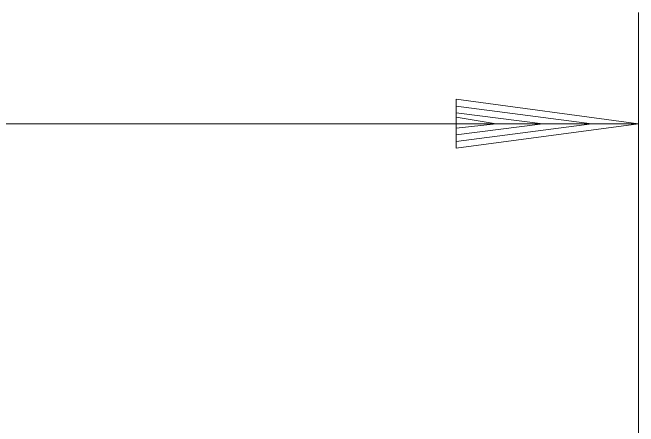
# Model space of a CAD drawing. Header units: metres. Extents: x 1223 to 5739, y -151236 to 19014.
# Drawn here: x 5383.26 to 5388.98, y -151042.2 to -151038.42 of the extents above; entities that cross this region are included whole.
import ezdxf

# ---------------------------------------------------------------- set-up
doc = ezdxf.new("R2010")
doc.units = ezdxf.units.M
doc.layers.add('PDF_Geometry', color=7, linetype='Continuous')

msp = doc.modelspace()

# ---------------------------------------------------------------- linework, layer by layer
at = {"layer": 'PDF_Geometry', "color": 8, "lineweight": 13}
for points in [[(5388.9836, -151046.1032), (5388.9836, -151038.4222)], [(5387.3174, -151039.2757), (5388.5568, -151039.4383), (5387.3174, -151039.6008)], [(5387.3174, -151039.3366), (5388.1098, -151039.4383), (5387.3174, -151039.5398)], [(5387.3174, -151039.3773), (5387.6831, -151039.4383), (5387.3174, -151039.4789)], [(5362.6487, -151039.4383), (5388.9836, -151039.4383)]]:
    msp.add_lwpolyline(points, dxfattribs=at)
msp.add_lwpolyline([(5388.9836, -151039.4383), (5387.3174, -151039.6618), (5387.3174, -151039.2147)], close=True, dxfattribs=at)

doc.saveas('drawing.dxf')
